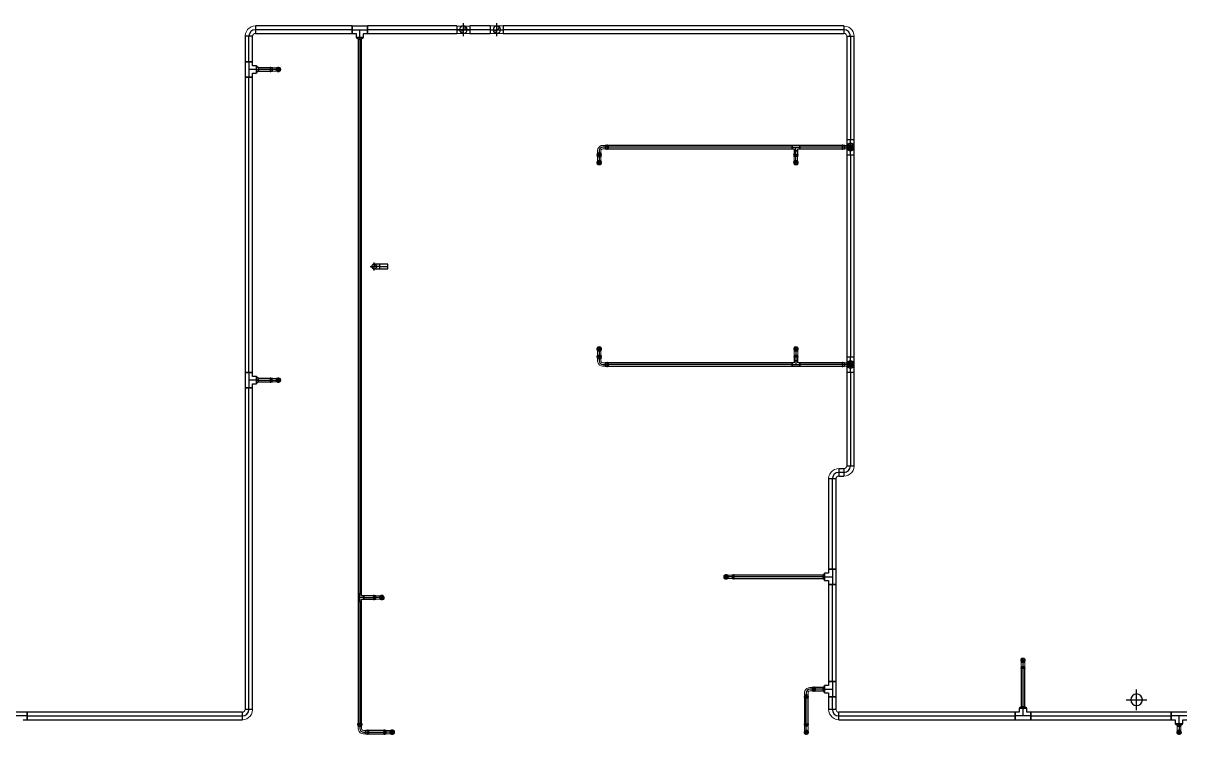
# Model space of a CAD drawing. Header units: inches. Extents: x -3326 to -59, y 8 to 1043.
# Drawn here: x -2130.6 to -1681.8, y 318.7 to 593.6 of the extents above; entities that cross this region are included whole.
import ezdxf

# ---------------------------------------------------------------- set-up
doc = ezdxf.new("R2010")
doc.units = ezdxf.units.IN
doc.header["$MEASUREMENT"] = 0
doc.layers.add('P-PIPE', color=3, linetype='Continuous', lineweight=9)
doc.layers.add('X - REF - FP', color=7, linetype='Continuous', true_color=0xb90000)

# ---------------------------------------------------------------- blocks, each defined once
blk = doc.blocks.new('Victaulic-VicPress316-Elbow 90-45deg Style P568_P571 - Standard-523083-FOURTH LEVEL')
at = {"layer": 'P-PIPE'}
for p, q in [((-3064.18, 1028.04), (-3064.52, 1028.04)), ((-3063.22, 1027.94), (-3064.52, 1027.94)), ((-3063.44, 1028.04), (-3063.89, 1028.04)), ((-3062.39, 1027.94), (-3063.33, 1027.94)), ((-3063.33, 1027.94), (-3063.33, 1027.28)), ((-3063.33, 1027.28), (-3063.33, 1027.94)), ((-3064.52, 1027.28), (-3064.52, 1027.28)), ((-3064.52, 1027.28), (-3064.52, 1027.28)), ((-3064.52, 1027.28), (-3064.52, 1027.28)), ((-3064.52, 1027.28), (-3064.52, 1027.28)), ((-3064.52, 1026.62), (-3063.22, 1026.62)), ((-3064.52, 1026.51), (-3064.18, 1026.51)), ((-3064.18, 1027.28), (-3064.18, 1027.28)), ((-3064.18, 1027.28), (-3064.18, 1027.28)), ((-3063.89, 1027.28), (-3063.89, 1027.28)), ((-3063.89, 1027.28), (-3063.89, 1027.28)), ((-3063.89, 1026.51), (-3063.44, 1026.51)), ((-3063.33, 1027.28), (-3063.33, 1026.62)), ((-3063.33, 1026.62), (-3063.33, 1027.28)), ((-3062.39, 1027.28), (-3063.33, 1027.28)), ((-3063.33, 1026.62), (-3062.39, 1026.62)), ((-3063.22, 1027.28), (-3063.22, 1027.28)), ((-3063.22, 1027.28), (-3063.22, 1027.28)), ((-3062.39, 1027.28), (-3061, 1027.28)), ((-3061, 1027.28), (-3061, 1027.28))]:
    blk.add_line(p, q, dxfattribs=at)
at = {"layer": 'P-PIPE', "flags": 128}
for points in [[(-3064.18, 1028.04), (-3064.11, 1028.17), (-3063.98, 1028.18), (-3063.89, 1028.07), (-3063.89, 1028.04)], [(-3064.18, 1028.04), (-3064.18, 1027.95), (-3064.18, 1027.7), (-3064.18, 1027.34), (-3064.18, 1027.28)], [(-3064.18, 1027.28), (-3064.18, 1027.64), (-3064.18, 1027.92), (-3064.18, 1028.04), (-3064.18, 1028.04)], [(-3063.89, 1028.04), (-3063.89, 1027.95), (-3063.89, 1027.7), (-3063.89, 1027.34), (-3063.89, 1027.28)], [(-3063.89, 1027.28), (-3063.89, 1027.64), (-3063.89, 1027.92), (-3063.89, 1028.04), (-3063.89, 1028.04)], [(-3063.44, 1028.04), (-3063.24, 1027.96), (-3063.22, 1027.94)], [(-3061, 1027.94), (-3061.09, 1027.94), (-3061.36, 1027.94), (-3061.76, 1027.94), (-3062.25, 1027.94), (-3062.39, 1027.94)], [(-3060.09, 1027.28), (-3060.18, 1027.68), (-3060.44, 1028), (-3060.81, 1028.17), (-3061.22, 1028.16), (-3061.58, 1027.98), (-3061.83, 1027.65), (-3061.91, 1027.28)], [(-3060.23, 1027.28), (-3060.33, 1027.64), (-3060.58, 1027.92), (-3060.93, 1028.04), (-3061.3, 1027.98), (-3061.6, 1027.75), (-3061.75, 1027.41), (-3061.77, 1027.28)], [(-3064.18, 1026.51), (-3064.18, 1026.6), (-3064.18, 1026.86), (-3064.18, 1027.21), (-3064.18, 1027.28)], [(-3064.18, 1027.28), (-3064.18, 1026.91), (-3064.18, 1026.64), (-3064.18, 1026.51), (-3064.18, 1026.51)], [(-3063.89, 1026.51), (-3063.96, 1026.39), (-3064.1, 1026.38), (-3064.18, 1026.49), (-3064.18, 1026.51)], [(-3063.89, 1026.51), (-3063.89, 1026.6), (-3063.89, 1026.86), (-3063.89, 1027.21), (-3063.89, 1027.28)], [(-3063.89, 1027.28), (-3063.89, 1026.91), (-3063.89, 1026.64), (-3063.89, 1026.51), (-3063.89, 1026.51)], [(-3063.22, 1026.62), (-3063.41, 1026.51), (-3063.44, 1026.51)], [(-3062.39, 1026.62), (-3061.89, 1026.62), (-3061.46, 1026.62), (-3061.15, 1026.62), (-3061.01, 1026.62), (-3061, 1026.62)], [(-3061.91, 1027.28), (-3061.82, 1026.88), (-3061.56, 1026.56), (-3061.19, 1026.39), (-3060.78, 1026.39), (-3060.42, 1026.58), (-3060.17, 1026.91), (-3060.09, 1027.28)], [(-3061.77, 1027.28), (-3061.67, 1026.91), (-3061.42, 1026.64), (-3061.07, 1026.51), (-3060.7, 1026.57), (-3060.4, 1026.8), (-3060.25, 1027.15), (-3060.23, 1027.28)]]:
    blk.add_lwpolyline(points, dxfattribs=at)
at = {"layer": 'P-PIPE'}
for radius, start, end in [(0.767, 0, 180), (0.766, 0, 180), (0.766, 0, 180), (0.657, 0, 180), (0.657, 0, 180), (0.657, 90, 180), (0.658, 0, 90), (0.766, 180, 0), (0.767, 180, 0), (0.767, 180, 0), (0.658, 180, 0), (0.658, 180, 0), (0.657, 180, 270), (0.658, 270, 0)]:
    blk.add_arc((-3061, 1027.28), radius, start, end, dxfattribs=at)
blk = doc.blocks.new('Victaulic-VicPress316-Elbow 90-45deg Style P568_P571 - Standard-V2-FOURTH LEVEL')
at = {"layer": 'P-PIPE'}
for p, q in [((-3203.05, 732.49), (-3203.05, 732.49)), ((-3203.05, 732.49), (-3203.05, 731.1)), ((-3203.81, 730.05), (-3203.81, 729.6)), ((-3203.81, 729.31), (-3203.81, 728.97)), ((-3203.7, 731.1), (-3203.7, 730.16)), ((-3203.7, 730.27), (-3203.7, 728.97)), ((-3203.05, 730.16), (-3203.7, 730.16)), ((-3203.7, 730.16), (-3203.05, 730.16)), ((-3203.05, 731.1), (-3203.05, 730.16)), ((-3203.05, 730.27), (-3203.05, 730.27)), ((-3203.05, 730.27), (-3203.05, 730.27)), ((-3202.39, 730.16), (-3203.05, 730.16)), ((-3203.05, 730.16), (-3202.39, 730.16)), ((-3203.05, 729.6), (-3203.05, 729.6)), ((-3203.05, 729.6), (-3203.05, 729.6)), ((-3203.05, 729.31), (-3203.05, 729.31)), ((-3203.05, 729.31), (-3203.05, 729.31)), ((-3203.05, 728.97), (-3203.05, 728.97)), ((-3203.05, 728.97), (-3203.05, 728.97)), ((-3203.05, 728.97), (-3203.05, 728.97)), ((-3203.05, 728.97), (-3203.05, 728.97)), ((-3202.39, 730.16), (-3202.39, 731.1)), ((-3202.39, 728.97), (-3202.39, 730.27)), ((-3202.28, 729.6), (-3202.28, 730.05)), ((-3202.28, 728.97), (-3202.28, 729.31))]:
    blk.add_line(p, q, dxfattribs=at)
at = {"layer": 'P-PIPE', "flags": 128}
for points in [[(-3203.05, 733.4), (-3203.45, 733.31), (-3203.76, 733.05), (-3203.94, 732.68), (-3203.93, 732.27), (-3203.75, 731.91), (-3203.42, 731.66), (-3203.05, 731.58)], [(-3203.05, 733.26), (-3203.41, 733.16), (-3203.69, 732.91), (-3203.81, 732.56), (-3203.75, 732.19), (-3203.52, 731.89), (-3203.18, 731.74), (-3203.05, 731.72)], [(-3203.7, 732.49), (-3203.7, 732.4), (-3203.7, 732.13), (-3203.7, 731.73), (-3203.7, 731.24), (-3203.7, 731.1)], [(-3203.05, 731.58), (-3202.65, 731.67), (-3202.33, 731.93), (-3202.15, 732.3), (-3202.16, 732.71), (-3202.35, 733.07), (-3202.67, 733.32), (-3203.05, 733.4)], [(-3203.05, 731.72), (-3202.68, 731.82), (-3202.41, 732.07), (-3202.28, 732.42), (-3202.34, 732.79), (-3202.57, 733.09), (-3202.91, 733.24), (-3203.05, 733.26)], [(-3202.39, 731.1), (-3202.39, 731.6), (-3202.39, 732.03), (-3202.39, 732.34), (-3202.39, 732.48), (-3202.39, 732.49)], [(-3203.81, 729.31), (-3203.93, 729.38), (-3203.94, 729.51), (-3203.83, 729.6), (-3203.81, 729.6)], [(-3203.81, 730.05), (-3203.72, 730.25), (-3203.7, 730.27)], [(-3203.81, 729.6), (-3203.72, 729.6), (-3203.47, 729.6), (-3203.11, 729.6), (-3203.05, 729.6)], [(-3203.05, 729.6), (-3203.41, 729.6), (-3203.69, 729.6), (-3203.81, 729.6), (-3203.81, 729.6)], [(-3203.81, 729.31), (-3203.72, 729.31), (-3203.47, 729.31), (-3203.11, 729.31), (-3203.05, 729.31)], [(-3203.05, 729.31), (-3203.41, 729.31), (-3203.69, 729.31), (-3203.81, 729.31), (-3203.81, 729.31)], [(-3202.28, 729.6), (-3202.37, 729.6), (-3202.62, 729.6), (-3202.98, 729.6), (-3203.05, 729.6)], [(-3203.05, 729.6), (-3202.68, 729.6), (-3202.41, 729.6), (-3202.28, 729.6), (-3202.28, 729.6)], [(-3202.28, 729.31), (-3202.37, 729.31), (-3202.62, 729.31), (-3202.98, 729.31), (-3203.05, 729.31)], [(-3203.05, 729.31), (-3202.68, 729.31), (-3202.41, 729.31), (-3202.28, 729.31), (-3202.28, 729.31)], [(-3202.39, 730.27), (-3202.28, 730.08), (-3202.28, 730.05)], [(-3202.28, 729.6), (-3202.16, 729.53), (-3202.15, 729.39), (-3202.26, 729.31), (-3202.28, 729.31)]]:
    blk.add_lwpolyline(points, dxfattribs=at)
at = {"layer": 'P-PIPE'}
for radius, start, end in [(0.767, 90, 270), (0.767, 90, 270), (0.767, 90, 270), (0.658, 90, 270), (0.658, 90, 270), (0.658, 90, 180), (0.658, 180, 270), (0.766, 270, 90), (0.766, 270, 90), (0.766, 270, 90), (0.658, 270, 90), (0.657, 270, 90), (0.658, 0, 90), (0.658, 270, 0)]:
    blk.add_arc((-3203.05, 732.49), radius, start, end, dxfattribs=at)
blk = doc.blocks.new('Elbow - Welded - Generic - Standard-1127339-FOURTH LEVEL')
at = {"layer": 'P-PIPE'}
for p, q in [((-2.52, -1.44), (-2.52, 1.44)), ((-2.52, 1.44), (-2.52, -1.44)), ((1.44, 2.52), (-1.44, 2.52)), ((-1.44, 2.52), (1.44, 2.52))]:
    blk.add_line(p, q, dxfattribs=at)
at = {"layer": 'P-PIPE', "flags": 128}
for points in [[(-1.44, 2.52), (-1.53, 2.08), (-1.79, 1.72), (-2.18, 1.49), (-2.52, 1.44)], [(-2.52, -1.44), (-1.67, -1.34), (-0.85, -1.07), (-0.12, -0.62), (0.51, -0.03), (0.99, 0.68), (1.3, 1.48), (1.43, 2.33), (1.44, 2.52)]]:
    blk.add_lwpolyline(points, dxfattribs=at)
blk = doc.blocks.new('Transition - Generic - Plumbing-CW-1127470-FOURTH LEVEL')
at = {"layer": 'P-PIPE'}
for radius, start, end in [(1.31, 90, 270), (0.563, 90, 270), (1.31, 270, 90), (0.562, 270, 90)]:
    blk.add_arc((-1810.95, 461.74), radius, start, end, dxfattribs=at)
blk = doc.blocks.new('Victaulic-VicPress316-Elbow 90-45deg Style P568_P571 - Standard-V1-FOURTH LEVEL')
at = {"layer": 'P-PIPE'}
for p, q in [((-3.18, 0.77), (-3.52, 0.77)), ((-3.52, 0.77), (-3.52, -0.77)), ((-3.52, -0.77), (-3.52, 0.77)), ((-2.22, 0.66), (-3.52, 0.66)), ((-3.52, -0.66), (-3.52, 0.66)), ((-3.52, 0.66), (-3.52, -0.66)), ((-3.18, -0.77), (-3.18, 0.77)), ((-3.18, 0.77), (-3.18, -0.77)), ((-2.44, 0.77), (-2.89, 0.77)), ((-2.89, -0.77), (-2.89, 0.77)), ((-2.89, 0.77), (-2.89, -0.77)), ((-1.39, 0.66), (-2.33, 0.66)), ((-2.33, 0), (-2.33, 0.66)), ((-2.33, 0.66), (-2.33, 0)), ((-2.22, -0.66), (-2.22, 0.66)), ((-2.22, 0.66), (-2.22, -0.66)), ((-0.77, 3.52), (-0.77, 3.18)), ((0.77, 3.52), (-0.77, 3.52)), ((-0.77, 3.52), (0.77, 3.52)), ((-0.77, 3.18), (0.77, 3.18)), ((0.77, 3.18), (-0.77, 3.18)), ((-0.77, 2.89), (-0.77, 2.44)), ((-0.77, 2.89), (0.77, 2.89)), ((0.77, 2.89), (-0.77, 2.89)), ((-0.66, 3.52), (-0.66, 2.22)), ((-0.66, 3.52), (0.66, 3.52)), ((0.66, 3.52), (-0.66, 3.52)), ((-0.66, 2.33), (-0.66, 1.39)), ((0, 2.33), (-0.66, 2.33)), ((-0.66, 2.33), (0, 2.33)), ((-0.66, 2.22), (0.66, 2.22)), ((0.66, 2.22), (-0.66, 2.22)), ((0, 2.33), (0.66, 2.33)), ((0.66, 2.33), (0, 2.33)), ((0, 1.39), (0, 2.33)), ((0.66, 2.22), (0.66, 3.52)), ((0.66, 1.39), (0.66, 2.33)), ((0.77, 3.18), (0.77, 3.52)), ((0.77, 2.44), (0.77, 2.89)), ((-3.52, -0.66), (-2.22, -0.66)), ((-3.52, -0.77), (-3.18, -0.77)), ((-2.89, -0.77), (-2.44, -0.77)), ((-2.33, 0), (-2.33, -0.66)), ((-2.33, -0.66), (-2.33, 0)), ((-1.39, 0), (-2.33, 0)), ((-2.33, -0.66), (-1.39, -0.66))]:
    blk.add_line(p, q, dxfattribs=at)
at = {"layer": 'P-PIPE', "flags": 128}
for points in [[(-3.18, 0.77), (-3.11, 0.89), (-2.98, 0.9), (-2.89, 0.79), (-2.89, 0.77)], [(-3.18, 0.77), (-3.18, 0.67), (-3.18, 0.42), (-3.18, 0.07), (-3.18, -0.3), (-3.18, -0.6), (-3.18, -0.75), (-3.18, -0.77)], [(-3.18, -0.77), (-3.18, -0.67), (-3.18, -0.42), (-3.18, -0.07), (-3.18, 0.3), (-3.18, 0.6), (-3.18, 0.75), (-3.18, 0.77)], [(-2.89, -0.77), (-2.89, -0.67), (-2.89, -0.42), (-2.89, -0.07), (-2.89, 0.3), (-2.89, 0.6), (-2.89, 0.75), (-2.89, 0.77)], [(-2.89, 0.77), (-2.89, 0.67), (-2.89, 0.42), (-2.89, 0.07), (-2.89, -0.3), (-2.89, -0.6), (-2.89, -0.75), (-2.89, -0.77)], [(-2.44, 0.77), (-2.24, 0.68), (-2.22, 0.66)], [(-0.66, 1.39), (-0.75, 1.04), (-1, 0.77), (-1.35, 0.66), (-1.39, 0.66)], [(-1.39, -0.66), (-0.78, -0.56), (-0.23, -0.29), (0.22, 0.13), (0.53, 0.67), (0.65, 1.27), (0.66, 1.39)], [(-0.77, 2.89), (-0.89, 2.96), (-0.9, 3.1), (-0.79, 3.18), (-0.77, 3.18)], [(0.77, 3.18), (0.67, 3.18), (0.42, 3.18), (0.07, 3.18), (-0.3, 3.18), (-0.6, 3.18), (-0.75, 3.18), (-0.77, 3.18)], [(-0.77, 3.18), (-0.67, 3.18), (-0.42, 3.18), (-0.07, 3.18), (0.3, 3.18), (0.6, 3.18), (0.75, 3.18), (0.77, 3.18)], [(-0.77, 2.89), (-0.67, 2.89), (-0.42, 2.89), (-0.07, 2.89), (0.3, 2.89), (0.6, 2.89), (0.75, 2.89), (0.77, 2.89)], [(0.77, 2.89), (0.67, 2.89), (0.42, 2.89), (0.07, 2.89), (-0.3, 2.89), (-0.6, 2.89), (-0.75, 2.89), (-0.77, 2.89)], [(-0.66, 2.22), (-0.77, 2.41), (-0.77, 2.44)], [(0.77, 2.44), (0.68, 2.24), (0.66, 2.22)], [(0.77, 3.18), (0.89, 3.11), (0.9, 2.98), (0.79, 2.89), (0.77, 2.89)], [(-2.89, -0.77), (-2.96, -0.89), (-3.1, -0.9), (-3.18, -0.79), (-3.18, -0.77)], [(-2.22, -0.66), (-2.41, -0.77), (-2.44, -0.77)]]:
    blk.add_lwpolyline(points, dxfattribs=at)
at = {"layer": 'P-PIPE'}
blk.add_arc((-1.39, 1.39), 1.39, 270, 0, dxfattribs=at)
blk = doc.blocks.new('Elbow - Welded - Generic - Standard-V11-FOURTH LEVEL')
at = {"layer": 'P-PIPE'}
blk.add_line((-1957.98, 591.08), (-1957.98, 591.08), dxfattribs=at)
blk.add_line((-1957.98, 591.08), (-1957.98, 591.08), dxfattribs=at)
at = {"layer": 'P-PIPE', "flags": 128}
for points in [[(-1961.94, 591.08), (-1961.84, 591.59), (-1961.58, 592.03), (-1961.17, 592.35), (-1960.68, 592.5), (-1960.5, 592.51)], [(-1960.5, 592.51), (-1960.41, 592.51), (-1960.13, 592.51), (-1959.7, 592.51), (-1959.14, 592.51), (-1958.5, 592.51), (-1957.98, 592.51)], [(-1960.5, 592.51), (-1959.99, 592.42), (-1959.55, 592.16), (-1959.23, 591.75), (-1959.07, 591.26), (-1959.06, 591.08)], [(-1960.5, 589.64), (-1961.01, 589.73), (-1961.45, 590), (-1961.77, 590.41), (-1961.93, 590.9), (-1961.94, 591.08)], [(-1959.06, 591.08), (-1959.16, 590.57), (-1959.42, 590.13), (-1959.83, 589.81), (-1960.32, 589.65), (-1960.5, 589.64)], [(-1957.98, 589.64), (-1958.66, 589.64), (-1959.29, 589.64), (-1959.82, 589.64), (-1960.22, 589.64), (-1960.45, 589.64), (-1960.5, 589.64)]]:
    blk.add_lwpolyline(points, dxfattribs=at)
at = {"layer": 'P-PIPE'}
for start, end in [(0, 180), (180, 0)]:
    blk.add_arc((-1960.5, 591.08), 1.44, start, end, dxfattribs=at)
blk = doc.blocks.new('Elbow - Welded - Generic - Standard-V12-FOURTH LEVEL')
at = {"layer": 'P-PIPE'}
blk.add_line((-1963.02, 591.08), (-1963.02, 591.08), dxfattribs=at)
blk.add_line((-1963.02, 591.08), (-1963.02, 591.08), dxfattribs=at)
at = {"layer": 'P-PIPE', "flags": 128}
for points in [[(-1960.5, 592.51), (-1960.59, 592.51), (-1960.87, 592.51), (-1961.3, 592.51), (-1961.86, 592.51), (-1962.5, 592.51), (-1963.02, 592.51)], [(-1963.02, 589.64), (-1962.34, 589.64), (-1961.71, 589.64), (-1961.18, 589.64), (-1960.78, 589.64), (-1960.55, 589.64), (-1960.5, 589.64)]]:
    blk.add_lwpolyline(points, dxfattribs=at)
at = {"layer": 'P-PIPE'}
for start, end in [(0, 180), (180, 0)]:
    blk.add_arc((-1960.5, 591.08), 1.44, start, end, dxfattribs=at)

msp = doc.modelspace()

# ---------------------------------------------------------------- linework, layer by layer
at = {"layer": 'X - REF - FP'}
for p, q in [((-2003.49, 592.52), (-2040.85, 592.52)), ((-2040.85, 592.52), (-2040.85, 589.64)), ((-2003.49, 592.52), (-2003.49, 589.64)), ((-1997.51, 592.51), (-2003.49, 592.51)), ((-2003.49, 589.64), (-2003.49, 592.51)), ((-2003.49, 592.51), (-2003.49, 589.64)), ((-1963.02, 592.52), (-1997.51, 592.52)), ((-1997.51, 592.52), (-1997.51, 589.64)), ((-1997.51, 589.64), (-1997.51, 592.51)), ((-1997.51, 592.51), (-1997.51, 589.64)), ((-1963.02, 592.52), (-1963.02, 589.64)), ((-1960.5, 588.58), (-1960.5, 593.58)), ((-1950.1, 592.52), (-1957.98, 592.52)), ((-1957.98, 592.52), (-1957.98, 589.64)), ((-1950.1, 592.52), (-1950.1, 589.64)), ((-1947.59, 588.58), (-1947.59, 593.58)), ((-1813.47, 592.52), (-1945.07, 592.52)), ((-1945.07, 592.52), (-1945.07, 589.64)), ((-1813.47, 592.52), (-1813.47, 589.64)), ((-2044.81, 588.56), (-2044.81, 578.73)), ((-2041.93, 588.56), (-2044.81, 588.56)), ((-2043.37, 578.73), (-2043.37, 588.56)), ((-2043.37, 578.73), (-2043.37, 588.56)), ((-2041.93, 578.73), (-2041.93, 588.56)), ((-2003.49, 591.08), (-2040.85, 591.08)), ((-2003.49, 591.08), (-2040.85, 591.08)), ((-2040.85, 589.64), (-2003.49, 589.64)), ((-2003.49, 591.08), (-1997.51, 591.08)), ((-2003.49, 589.64), (-2001.94, 589.64)), ((-2001.94, 589.64), (-2001.94, 588.09)), ((-2001.94, 588.09), (-1999.07, 588.09)), ((-1999.07, 588.09), (-2001.94, 588.09)), ((-2001.82, 588.09), (-2001.07, 587.43)), ((-2000.5, 588.09), (-2000.5, 591.08)), ((-2000.5, 588.09), (-2000.5, 587.43)), ((-1999.94, 587.43), (-1999.19, 588.09)), ((-1999.07, 589.64), (-1997.51, 589.64)), ((-1999.07, 588.09), (-1999.07, 589.64)), ((-1963.02, 591.08), (-1997.51, 591.08)), ((-1963.02, 591.08), (-1997.51, 591.08)), ((-1997.51, 589.64), (-1963.02, 589.64)), ((-1960.5, 591.08), (-1963.02, 591.08)), ((-1963, 591.08), (-1958, 591.08)), ((-1957.98, 591.08), (-1960.5, 591.08)), ((-1950.1, 591.08), (-1957.98, 591.08)), ((-1950.1, 591.08), (-1957.98, 591.08)), ((-1957.98, 589.64), (-1950.1, 589.64)), ((-1950.1, 591.08), (-1947.59, 591.08)), ((-1950.09, 591.08), (-1945.09, 591.08)), ((-1947.59, 591.08), (-1945.07, 591.08)), ((-1813.47, 591.08), (-1945.07, 591.08)), ((-1813.47, 591.08), (-1945.07, 591.08)), ((-1945.07, 589.64), (-1813.47, 589.64)), ((-1812.39, 588.56), (-1812.39, 548.73)), ((-1812.39, 588.56), (-1809.52, 588.56)), ((-1810.95, 588.56), (-1810.95, 548.73)), ((-1810.95, 588.56), (-1810.95, 548.73)), ((-1809.52, 548.73), (-1809.52, 588.56)), ((-2001.16, 587.43), (-2001.16, 373.24)), ((-2001.16, 587.43), (-1999.85, 587.43)), ((-2000.5, 587.43), (-2000.5, 373.24)), ((-2000.5, 587.43), (-2000.5, 373.24)), ((-1999.85, 373.24), (-1999.85, 587.43)), ((-2041.93, 578.73), (-2044.81, 578.73)), ((-2044.81, 578.73), (-2044.81, 572.75)), ((-2041.94, 578.73), (-2044.81, 578.73)), ((-2044.81, 578.73), (-2041.94, 578.73)), ((-2043.37, 578.73), (-2043.37, 572.75)), ((-2040.38, 575.74), (-2043.37, 575.74)), ((-2041.94, 577.18), (-2041.94, 578.73)), ((-2040.38, 577.18), (-2041.94, 577.18)), ((-2040.38, 577.18), (-2040.38, 574.31)), ((-2040.38, 574.31), (-2040.38, 577.18)), ((-2039.72, 576.31), (-2040.38, 577.06)), ((-2040.38, 575.74), (-2039.72, 575.74)), ((-2040.38, 574.43), (-2039.72, 575.18)), ((-2034.33, 576.4), (-2039.72, 576.4)), ((-2039.72, 576.4), (-2039.72, 575.09)), ((-2034.33, 575.74), (-2039.72, 575.74)), ((-2034.33, 575.74), (-2039.72, 575.74)), ((-2039.72, 575.09), (-2034.33, 575.09)), ((-2033.39, 575.74), (-2035.52, 575.74)), ((-2034.33, 576.4), (-2034.33, 575.09)), ((-2033.39, 575.74), (-2034.33, 575.74)), ((-2032, 575.74), (-2033.39, 575.74)), ((-2033, 575.74), (-2031, 575.74)), ((-2032, 574.74), (-2032, 576.74)), ((-2041.94, 572.75), (-2044.81, 572.75)), ((-2044.81, 572.75), (-2041.94, 572.75)), ((-2044.81, 572.75), (-2044.81, 458.73)), ((-2041.93, 572.75), (-2044.81, 572.75)), ((-2043.37, 458.73), (-2043.37, 572.75)), ((-2043.37, 458.73), (-2043.37, 572.75)), ((-2041.94, 572.75), (-2041.94, 574.31)), ((-2041.94, 574.31), (-2040.38, 574.31)), ((-2041.93, 458.73), (-2041.93, 572.75)), ((-1812.39, 548.73), (-1812.39, 542.75)), ((-1812.39, 548.73), (-1809.52, 548.73)), ((-1810.95, 542.75), (-1810.95, 548.73)), ((-1809.52, 542.75), (-1809.52, 548.73)), ((-1908.66, 543.41), (-1908.66, 542.07)), ((-1908.66, 543.41), (-1907.34, 543.41)), ((-1908, 544.35), (-1908, 543.41)), ((-1908, 544.35), (-1908, 542.22)), ((-1908, 543.41), (-1908, 542.07)), ((-1908, 543.41), (-1908, 542.07)), ((-1907.34, 542.07), (-1907.34, 543.41)), ((-1905.67, 545.74), (-1906.61, 545.74)), ((-1833.5, 546.4), (-1905.67, 546.4)), ((-1905.67, 546.4), (-1905.67, 545.09)), ((-1833.5, 545.74), (-1905.67, 545.74)), ((-1833.5, 545.74), (-1905.67, 545.74)), ((-1905.67, 545.09), (-1833.5, 545.09)), ((-1833.5, 546.4), (-1833.5, 545.09)), ((-1830.5, 546.4), (-1833.5, 546.4)), ((-1833.5, 545.09), (-1833.5, 546.4)), ((-1833.5, 546.4), (-1833.5, 545.09)), ((-1833.5, 545.74), (-1830.5, 545.74)), ((-1833.5, 545.09), (-1832.66, 545.09)), ((-1832.66, 545.09), (-1832.66, 544.25)), ((-1832.66, 544.25), (-1832.66, 542.07)), ((-1831.34, 544.25), (-1832.66, 544.25)), ((-1832.66, 544.25), (-1831.34, 544.25)), ((-1831.34, 544.25), (-1832.66, 544.25)), ((-1832, 544.25), (-1832, 545.74)), ((-1832, 542.07), (-1832, 544.25)), ((-1832, 542.07), (-1832, 544.25)), ((-1832, 541.14), (-1832, 543.26)), ((-1831.34, 545.09), (-1830.5, 545.09)), ((-1831.34, 544.25), (-1831.34, 545.09)), ((-1831.34, 542.07), (-1831.34, 544.25)), ((-1830.5, 545.09), (-1830.5, 546.4)), ((-1830.5, 546.4), (-1830.5, 545.09)), ((-1813.28, 546.4), (-1830.5, 546.4)), ((-1830.5, 546.4), (-1830.5, 545.09)), ((-1813.28, 545.74), (-1830.5, 545.74)), ((-1813.28, 545.74), (-1830.5, 545.74)), ((-1830.5, 545.09), (-1813.28, 545.09)), ((-1812.35, 545.74), (-1814.47, 545.74)), ((-1813.28, 546.4), (-1813.28, 545.09)), ((-1812.35, 545.74), (-1813.28, 545.74)), ((-1810.95, 545.74), (-1812.35, 545.74)), ((-1811.95, 545.74), (-1809.95, 545.74)), ((-1810.95, 544.74), (-1810.95, 546.74)), ((-1909, 539.74), (-1907, 539.74)), ((-1908.66, 542.07), (-1907.34, 542.07)), ((-1908, 542.07), (-1908, 541.14)), ((-1908, 541.14), (-1908, 539.74)), ((-1908, 538.74), (-1908, 540.74)), ((-1833, 539.74), (-1831, 539.74)), ((-1831.34, 542.07), (-1832.66, 542.07)), ((-1832, 541.14), (-1832, 542.07)), ((-1832, 539.74), (-1832, 541.14)), ((-1832, 538.74), (-1832, 540.74)), ((-1812.39, 542.75), (-1812.39, 464.73)), ((-1812.39, 542.75), (-1809.52, 542.75)), ((-1810.95, 542.75), (-1810.95, 464.73)), ((-1810.95, 542.75), (-1810.95, 464.73)), ((-1809.52, 464.73), (-1809.52, 542.75)), ((-1996.47, 499.62), (-1993.47, 499.62)), ((-1996.47, 499.62), (-1993.47, 499.62)), ((-1994.97, 498.12), (-1994.97, 501.12)), ((-1994.97, 498.12), (-1994.97, 501.12)), ((-1992.73, 500.57), (-1994.97, 500.57)), ((-1992.73, 499.62), (-1994.97, 499.62)), ((-1994.97, 498.67), (-1992.73, 498.67)), ((-1989.73, 500.57), (-1992.73, 500.57)), ((-1992.73, 498.67), (-1992.73, 500.57)), ((-1992.73, 499.62), (-1989.73, 499.62)), ((-1992.73, 499.62), (-1989.73, 499.62)), ((-1992.73, 498.67), (-1989.73, 498.67)), ((-1989.73, 498.67), (-1989.73, 500.57)), ((-1909, 467.74), (-1907, 467.74)), ((-1908, 466.74), (-1908, 468.74)), ((-1908, 467.74), (-1908, 466.35)), ((-1833, 467.74), (-1831, 467.74)), ((-1832, 466.74), (-1832, 468.74)), ((-1832, 467.74), (-1832, 466.35)), ((-1908.66, 465.41), (-1908.66, 464.07)), ((-1908.66, 465.41), (-1907.34, 465.41)), ((-1908.66, 464.07), (-1907.34, 464.07)), ((-1908, 466.35), (-1908, 465.41)), ((-1908, 466.35), (-1908, 464.22)), ((-1908, 465.41), (-1908, 464.07)), ((-1908, 465.41), (-1908, 464.07)), ((-1908, 464.07), (-1908, 463.14)), ((-1907.34, 464.07), (-1907.34, 465.41)), ((-1833.5, 462.4), (-1905.67, 462.4)), ((-1905.67, 462.4), (-1905.67, 461.09)), ((-1833.5, 462.4), (-1833.5, 461.09)), ((-1832.66, 462.4), (-1833.5, 462.4)), ((-1833.5, 462.4), (-1833.5, 461.09)), ((-1833.5, 461.09), (-1833.5, 462.4)), ((-1832.66, 465.41), (-1832.66, 463.24)), ((-1832.66, 465.41), (-1831.34, 465.41)), ((-1832.66, 463.24), (-1831.34, 463.24)), ((-1832.66, 463.24), (-1832.66, 462.4)), ((-1832.66, 463.24), (-1831.34, 463.24)), ((-1831.34, 463.24), (-1832.66, 463.24)), ((-1832, 466.35), (-1832, 465.41)), ((-1832, 466.35), (-1832, 464.22)), ((-1832, 465.41), (-1832, 463.24)), ((-1832, 465.41), (-1832, 463.24)), ((-1832, 463.24), (-1832, 461.74)), ((-1831.34, 463.24), (-1831.34, 465.41)), ((-1831.34, 462.4), (-1831.34, 463.24)), ((-1830.5, 462.4), (-1831.34, 462.4)), ((-1830.5, 462.4), (-1830.5, 461.09)), ((-1830.5, 461.09), (-1830.5, 462.4)), ((-1813.28, 462.4), (-1830.5, 462.4)), ((-1830.5, 462.4), (-1830.5, 461.09)), ((-1813.28, 462.4), (-1813.28, 461.09)), ((-1812.39, 464.73), (-1812.39, 458.75)), ((-1812.39, 464.73), (-1809.52, 464.73)), ((-1810.95, 458.75), (-1810.95, 464.73)), ((-1810.95, 460.74), (-1810.95, 462.74)), ((-1809.52, 458.75), (-1809.52, 464.73)), ((-2041.93, 458.73), (-2044.81, 458.73)), ((-2044.81, 458.73), (-2044.81, 452.75)), ((-2041.94, 458.73), (-2044.81, 458.73)), ((-2044.81, 458.73), (-2041.94, 458.73)), ((-2043.37, 458.73), (-2043.37, 452.75)), ((-2041.94, 457.18), (-2041.94, 458.73)), ((-1906.61, 461.74), (-1905.67, 461.74)), ((-1906.61, 461.74), (-1904.48, 461.74)), ((-1833.5, 461.74), (-1905.67, 461.74)), ((-1833.5, 461.74), (-1905.67, 461.74)), ((-1905.67, 461.09), (-1833.5, 461.09)), ((-1833.5, 461.74), (-1830.5, 461.74)), ((-1833.5, 461.09), (-1830.5, 461.09)), ((-1813.28, 461.74), (-1830.5, 461.74)), ((-1813.28, 461.74), (-1830.5, 461.74)), ((-1830.5, 461.09), (-1813.28, 461.09)), ((-1812.35, 461.74), (-1814.47, 461.74)), ((-1812.35, 461.74), (-1813.28, 461.74)), ((-1812.39, 458.75), (-1812.39, 422.6)), ((-1812.39, 458.75), (-1809.52, 458.75)), ((-1810.95, 461.74), (-1812.35, 461.74)), ((-1811.95, 461.74), (-1809.95, 461.74)), ((-1810.95, 458.75), (-1810.95, 422.6)), ((-1810.95, 458.75), (-1810.95, 422.6)), ((-1809.52, 422.6), (-1809.52, 458.75)), ((-2040.38, 455.74), (-2043.37, 455.74)), ((-2040.38, 457.18), (-2041.94, 457.18)), ((-2041.94, 452.75), (-2041.94, 454.31)), ((-2041.94, 454.31), (-2040.38, 454.31)), ((-2040.38, 457.18), (-2040.38, 454.31)), ((-2040.38, 454.31), (-2040.38, 457.18)), ((-2039.72, 456.31), (-2040.38, 457.06)), ((-2040.38, 455.74), (-2039.72, 455.74)), ((-2040.38, 454.43), (-2039.72, 455.18)), ((-2034.33, 456.4), (-2039.72, 456.4)), ((-2039.72, 455.09), (-2039.72, 456.4)), ((-2039.72, 455.74), (-2034.33, 455.74)), ((-2039.72, 455.74), (-2034.33, 455.74)), ((-2039.72, 455.09), (-2034.33, 455.09)), ((-2034.33, 455.09), (-2034.33, 456.4)), ((-2034.33, 455.74), (-2033.39, 455.74)), ((-2033.39, 455.74), (-2032, 455.74)), ((-2033, 455.74), (-2031, 455.74)), ((-2032, 454.74), (-2032, 456.74)), ((-2041.94, 452.75), (-2044.81, 452.75)), ((-2044.81, 452.75), (-2041.94, 452.75)), ((-2044.81, 452.75), (-2044.81, 328.52)), ((-2041.93, 452.75), (-2044.81, 452.75)), ((-2043.37, 328.52), (-2043.37, 452.75)), ((-2043.37, 328.52), (-2043.37, 452.75)), ((-2041.93, 328.52), (-2041.93, 452.75)), ((-1812.39, 422.6), (-1809.52, 422.6)), ((-1819.39, 417.57), (-1819.39, 382.73)), ((-1816.52, 417.57), (-1819.39, 417.57)), ((-1817.95, 382.73), (-1817.95, 417.57)), ((-1817.95, 382.73), (-1817.95, 417.57)), ((-1816.52, 382.73), (-1816.52, 417.57)), ((-1813.47, 421.52), (-1815.43, 421.52)), ((-1815.43, 421.52), (-1815.43, 418.65)), ((-1813.47, 420.09), (-1815.43, 420.09)), ((-1813.47, 420.09), (-1815.43, 420.09)), ((-1815.43, 418.65), (-1813.47, 418.65)), ((-1813.47, 421.52), (-1813.47, 418.65)), ((-1816.52, 382.73), (-1819.39, 382.73)), ((-1819.39, 382.73), (-1819.39, 381.18)), ((-1819.39, 382.73), (-1816.52, 382.73)), ((-1816.52, 382.73), (-1819.39, 382.73)), ((-1817.95, 382.73), (-1817.95, 376.75)), ((-1816.52, 376.75), (-1816.52, 382.73)), ((-1860, 379.74), (-1858, 379.74)), ((-1859, 378.74), (-1859, 380.74)), ((-1857.61, 379.74), (-1859, 379.74)), ((-1856.67, 379.74), (-1857.61, 379.74)), ((-1821.6, 380.4), (-1856.67, 380.4)), ((-1856.67, 380.4), (-1856.67, 379.09)), ((-1821.6, 379.74), (-1856.67, 379.74)), ((-1821.6, 379.74), (-1856.67, 379.74)), ((-1856.67, 379.09), (-1821.6, 379.09)), ((-1820.95, 381.06), (-1821.6, 380.31)), ((-1821.6, 380.4), (-1821.6, 379.09)), ((-1820.95, 379.74), (-1821.6, 379.74)), ((-1821.6, 379.18), (-1820.95, 378.43)), ((-1819.39, 381.18), (-1820.95, 381.18)), ((-1820.95, 381.18), (-1820.95, 378.31)), ((-1820.95, 378.31), (-1820.95, 381.18)), ((-1820.95, 379.74), (-1817.95, 379.74)), ((-1820.95, 378.31), (-1819.39, 378.31)), ((-1819.39, 378.31), (-1819.39, 376.75)), ((-2001.16, 373.24), (-2001.16, 370.25)), ((-1999.85, 373.24), (-2001.16, 373.24)), ((-2001.16, 373.24), (-1999.85, 373.24)), ((-2001.16, 373.24), (-1999.85, 373.24)), ((-2000.5, 370.25), (-2000.5, 373.24)), ((-1999.85, 372.4), (-1999.85, 373.24)), ((-1992, 370.74), (-1992, 372.74)), ((-1819.39, 376.75), (-1816.52, 376.75)), ((-1816.52, 376.75), (-1819.39, 376.75)), ((-1819.39, 376.75), (-1819.39, 339.34)), ((-1816.52, 376.75), (-1819.39, 376.75)), ((-1817.95, 339.34), (-1817.95, 376.75)), ((-1817.95, 339.34), (-1817.95, 376.75)), ((-1816.52, 339.34), (-1816.52, 376.75)), ((-2001.16, 370.25), (-2001.16, 322.07)), ((-2001.16, 370.25), (-1999.85, 370.25)), ((-1999.85, 370.25), (-2001.16, 370.25)), ((-2001.16, 370.25), (-1999.85, 370.25)), ((-1999.01, 371.74), (-2000.5, 371.74)), ((-2000.5, 370.25), (-2000.5, 322.07)), ((-2000.5, 370.25), (-2000.5, 322.07)), ((-1999.01, 372.4), (-1999.85, 372.4)), ((-1999.85, 370.25), (-1999.85, 371.09)), ((-1999.85, 371.09), (-1999.01, 371.09)), ((-1999.85, 322.07), (-1999.85, 370.25)), ((-1994.33, 372.4), (-1999.01, 372.4)), ((-1999.01, 371.09), (-1999.01, 372.4)), ((-1999.01, 371.09), (-1999.01, 372.4)), ((-1999.01, 372.4), (-1999.01, 371.09)), ((-1999.01, 371.74), (-1994.33, 371.74)), ((-1999.01, 371.74), (-1994.33, 371.74)), ((-1999.01, 371.09), (-1994.33, 371.09)), ((-1993.39, 371.74), (-1995.52, 371.74)), ((-1994.33, 371.09), (-1994.33, 372.4)), ((-1993.39, 371.74), (-1994.33, 371.74)), ((-1992, 371.74), (-1993.39, 371.74)), ((-1993, 371.74), (-1991, 371.74)), ((-1745.28, 347.48), (-1743.28, 347.48)), ((-1744.29, 346.48), (-1744.29, 348.48)), ((-1744.29, 347.48), (-1744.29, 346.08)), ((-1744.29, 346.08), (-1744.29, 345.15)), ((-1744.29, 346.08), (-1744.29, 343.96)), ((-1744.94, 345.15), (-1744.94, 329.65)), ((-1744.94, 345.15), (-1743.63, 345.15)), ((-1744.29, 345.15), (-1744.29, 329.65)), ((-1744.29, 345.15), (-1744.29, 329.65)), ((-1743.63, 329.65), (-1743.63, 345.15)), ((-1821.6, 337.01), (-1825.67, 337.01)), ((-1825.67, 337.01), (-1825.67, 335.69)), ((-1820.95, 337.66), (-1821.6, 336.91)), ((-1821.6, 337.01), (-1821.6, 335.69)), ((-1819.39, 337.79), (-1820.95, 337.79)), ((-1820.95, 337.79), (-1820.95, 334.91)), ((-1820.95, 334.91), (-1820.95, 337.79)), ((-1816.52, 339.34), (-1819.39, 339.34)), ((-1819.39, 339.34), (-1819.39, 337.79)), ((-1819.39, 339.34), (-1816.52, 339.34)), ((-1816.52, 339.34), (-1819.39, 339.34)), ((-1817.95, 339.34), (-1817.95, 333.36)), ((-1816.52, 333.36), (-1816.52, 339.34)), ((-1828.66, 334.02), (-1828.66, 322.07)), ((-1827.34, 334.02), (-1828.66, 334.02)), ((-1828, 334.96), (-1828, 334.02)), ((-1828, 334.96), (-1828, 332.83)), ((-1828, 322.07), (-1828, 334.02)), ((-1828, 322.07), (-1828, 334.02)), ((-1827.34, 322.07), (-1827.34, 334.02)), ((-1825.67, 336.35), (-1826.61, 336.35)), ((-1821.6, 336.35), (-1825.67, 336.35)), ((-1821.6, 336.35), (-1825.67, 336.35)), ((-1825.67, 335.69), (-1821.6, 335.69)), ((-1820.95, 336.35), (-1821.6, 336.35)), ((-1821.6, 335.79), (-1820.95, 335.04)), ((-1820.95, 336.35), (-1817.95, 336.35)), ((-1820.95, 334.91), (-1819.39, 334.91)), ((-1819.39, 334.91), (-1819.39, 333.36)), ((-1819.39, 333.36), (-1816.52, 333.36)), ((-1816.52, 333.36), (-1819.39, 333.36)), ((-1819.39, 333.36), (-1819.39, 328.52)), ((-1816.52, 333.36), (-1819.39, 333.36)), ((-1817.95, 328.52), (-1817.95, 333.36)), ((-1817.95, 328.52), (-1817.95, 333.36)), ((-1816.52, 328.52), (-1816.52, 333.36)), ((-1704.41, 332.24), (-1696.41, 332.24)), ((-1704.41, 332.24), (-1696.41, 332.24)), ((-1704.41, 332.24), (-1696.41, 332.24)), ((-1704.41, 332.24), (-1696.41, 332.24)), ((-1700.41, 328.24), (-1700.41, 336.24)), ((-1700.41, 328.24), (-1700.41, 336.24)), ((-1700.41, 328.24), (-1700.41, 336.24)), ((-1700.41, 328.24), (-1700.41, 336.24)), ((-2041.93, 328.52), (-2044.81, 328.52)), ((-1816.52, 328.52), (-1819.39, 328.52)), ((-1745.72, 328.99), (-1745.72, 327.44)), ((-1742.85, 328.99), (-1745.72, 328.99)), ((-1745.72, 328.99), (-1742.85, 328.99)), ((-1744.85, 329.65), (-1745.6, 328.99)), ((-1744.94, 329.65), (-1743.63, 329.65)), ((-1744.29, 328.99), (-1744.29, 329.65)), ((-1744.29, 328.99), (-1744.29, 326)), ((-1742.97, 328.99), (-1743.72, 329.65)), ((-1742.85, 327.44), (-1742.85, 328.99)), ((-2129.01, 327.44), (-2134.99, 327.44)), ((-2129.01, 326), (-2134.99, 326)), ((-2130.56, 324.56), (-2129.01, 324.56)), ((-2129.01, 324.56), (-2129.01, 327.44)), ((-2129.01, 327.44), (-2129.01, 324.56)), ((-2045.89, 327.44), (-2129.01, 327.44)), ((-2129.01, 324.56), (-2129.01, 327.44)), ((-2129.01, 326), (-2045.89, 326)), ((-2129.01, 326), (-2045.89, 326)), ((-2129.01, 324.56), (-2045.89, 324.56)), ((-2045.89, 324.56), (-2045.89, 327.44)), ((-1828, 321.14), (-1828, 323.26)), ((-1747.28, 327.44), (-1815.43, 327.44)), ((-1815.43, 324.56), (-1815.43, 327.44)), ((-1815.43, 326), (-1747.28, 326)), ((-1815.43, 326), (-1747.28, 326)), ((-1815.43, 324.56), (-1747.28, 324.56)), ((-1745.72, 327.44), (-1747.28, 327.44)), ((-1747.28, 327.44), (-1747.28, 324.56)), ((-1747.28, 324.56), (-1747.28, 327.44)), ((-1747.28, 324.56), (-1747.28, 327.44)), ((-1741.29, 326), (-1747.28, 326)), ((-1747.28, 324.56), (-1741.29, 324.56)), ((-1741.29, 327.44), (-1742.85, 327.44)), ((-1686.99, 327.44), (-1741.29, 327.44)), ((-1741.29, 324.56), (-1741.29, 327.44)), ((-1741.29, 327.44), (-1741.29, 324.56)), ((-1741.29, 324.56), (-1741.29, 327.44)), ((-1741.29, 326), (-1686.99, 326)), ((-1741.29, 326), (-1686.99, 326)), ((-1741.29, 324.56), (-1686.99, 324.56)), ((-1681.01, 327.44), (-1686.99, 327.44)), ((-1686.99, 324.56), (-1686.99, 327.44)), ((-1686.99, 327.44), (-1686.99, 324.56)), ((-1686.99, 324.56), (-1686.99, 327.44)), ((-1681.01, 326), (-1686.99, 326)), ((-1686.99, 324.56), (-1685.44, 324.56)), ((-1685.44, 324.56), (-1685.44, 323.01)), ((-1684, 323.01), (-1684, 326)), ((-1682.56, 324.56), (-1681.01, 324.56)), ((-1682.56, 323.01), (-1682.56, 324.56)), ((-2001.16, 322.07), (-1999.85, 322.07)), ((-2000.5, 322.07), (-2000.5, 321.14)), ((-1999.11, 319.74), (-1998.17, 319.74)), ((-1999.11, 319.74), (-1996.98, 319.74)), ((-1990.33, 320.4), (-1998.17, 320.4)), ((-1998.17, 319.09), (-1998.17, 320.4)), ((-1998.17, 319.74), (-1990.33, 319.74)), ((-1998.17, 319.74), (-1990.33, 319.74)), ((-1998.17, 319.09), (-1990.33, 319.09)), ((-1989.39, 319.74), (-1991.52, 319.74)), ((-1990.33, 319.09), (-1990.33, 320.4)), ((-1989.39, 319.74), (-1990.33, 319.74)), ((-1988, 319.74), (-1989.39, 319.74)), ((-1989, 319.74), (-1987, 319.74)), ((-1988, 318.74), (-1988, 320.74)), ((-1829, 319.74), (-1827, 319.74)), ((-1827.34, 322.07), (-1828.66, 322.07)), ((-1828, 321.14), (-1828, 322.07)), ((-1828, 319.74), (-1828, 321.14)), ((-1828, 318.74), (-1828, 320.74)), ((-1682.56, 323.01), (-1685.44, 323.01)), ((-1685.44, 323.01), (-1682.56, 323.01)), ((-1685.31, 323.01), (-1684.56, 322.35)), ((-1685, 319.74), (-1683, 319.74)), ((-1684.66, 322.35), (-1684.66, 322.07)), ((-1684.66, 322.35), (-1683.34, 322.35)), ((-1684.66, 322.07), (-1683.34, 322.07)), ((-1684, 323.01), (-1684, 322.35)), ((-1684, 322.35), (-1684, 322.07)), ((-1684, 322.35), (-1684, 322.07)), ((-1684, 322.07), (-1684, 321.14)), ((-1684, 321.14), (-1684, 319.74)), ((-1684, 318.74), (-1684, 320.74)), ((-1684, 319.74), (-1684, 319.74)), ((-1683.44, 322.35), (-1682.69, 323.01)), ((-1683.34, 322.07), (-1683.34, 322.35))]:
    msp.add_line(p, q, dxfattribs=at)
for centre, radius, start, end in [((-1960.5, 591.08), 1.44, 0, 180), ((-1960.5, 591.8), 0.719, 270, 90), ((-1947.59, 591.08), 1.44, 0, 180), ((-1947.59, 591.8), 0.719, 270, 90), ((-2040.85, 588.56), 2.52, 90, 180), ((-1960.5, 591.08), 1.44, 180, 0), ((-1960.5, 590.36), 0.719, 90, 270), ((-1947.59, 591.08), 1.44, 180, 0), ((-1947.59, 590.36), 0.719, 90, 270), ((-1813.47, 588.56), 2.52, 0, 90), ((-2032, 575.74), 0.658, 0, 180), ((-2032, 575.74), 0.657, 180, 0), ((-2032, 575.41), 0.329, 90, 270), ((-2032, 576.07), 0.329, 270, 90), ((-1906.61, 544.35), 1.39, 90, 180), ((-1810.95, 545.74), 1.44, 90, 270), ((-1810.95, 545.74), 0.657, 0, 180), ((-1810.95, 545.74), 0.658, 180, 0), ((-1810.95, 545.41), 0.329, 90, 270), ((-1810.95, 545.74), 1.44, 270, 90), ((-1810.95, 546.07), 0.329, 270, 90), ((-1908, 539.74), 0.658, 0, 180), ((-1908, 539.74), 0.657, 180, 0), ((-1908, 539.41), 0.329, 90, 270), ((-1908, 540.07), 0.329, 270, 90), ((-1832, 539.74), 0.657, 0, 180), ((-1832, 539.74), 0.658, 180, 0), ((-1832, 539.41), 0.329, 90, 270), ((-1832, 540.07), 0.329, 270, 90), ((-1994.97, 499.62), 0.951, 0, 180), ((-1994.97, 499.62), 0.951, 0, 180), ((-1994.97, 499.62), 0.951, 180, 0), ((-1994.97, 499.62), 0.951, 180, 0), ((-1994.97, 499.62), 0.95, 0, 180), ((-1994.97, 499.62), 0.95, 0, 180), ((-1994.97, 499.62), 0.95, 180, 0), ((-1994.97, 499.62), 0.95, 180, 0), ((-1994.97, 499.14), 0.475, 90, 270), ((-1994.97, 500.09), 0.475, 270, 90), ((-1908, 467.74), 0.658, 0, 180), ((-1908, 467.74), 0.657, 180, 0), ((-1908, 467.41), 0.329, 90, 270), ((-1908, 468.07), 0.329, 270, 90), ((-1832, 467.74), 0.657, 0, 180), ((-1832, 467.74), 0.658, 180, 0), ((-1832, 467.41), 0.329, 90, 270), ((-1832, 468.07), 0.329, 270, 90), ((-1906.61, 463.14), 1.39, 180, 270), ((-1810.95, 461.74), 1.44, 90, 270), ((-1810.95, 461.74), 0.657, 0, 180), ((-1810.95, 461.74), 1.44, 270, 90), ((-1810.95, 462.07), 0.329, 270, 90), ((-1810.95, 461.74), 0.658, 180, 0), ((-1810.95, 461.41), 0.329, 90, 270), ((-2032, 455.74), 0.658, 0, 180), ((-2032, 455.74), 0.657, 180, 0), ((-2032, 455.41), 0.329, 90, 270), ((-2032, 456.07), 0.329, 270, 90), ((-1813.47, 422.6), 2.52, 270, 0), ((-1815.43, 417.57), 2.52, 90, 180), ((-1859, 379.74), 0.657, 0, 180), ((-1859, 379.74), 0.658, 180, 0), ((-1859, 379.41), 0.329, 90, 270), ((-1859, 380.07), 0.329, 270, 90), ((-1992, 371.74), 0.658, 0, 180), ((-1992, 371.74), 0.657, 180, 0), ((-1992, 371.41), 0.329, 90, 270), ((-1992, 372.07), 0.329, 270, 90), ((-1744.29, 347.48), 0.657, 0, 180), ((-1744.29, 347.48), 0.658, 180, 0), ((-1744.29, 347.15), 0.329, 90, 270), ((-1744.29, 347.81), 0.329, 270, 90), ((-1826.61, 334.96), 1.39, 90, 180), ((-1700.41, 332.24), 2.25, 0, 180), ((-1700.41, 332.24), 2.25, 0, 180), ((-1700.41, 332.24), 2.25, 0, 180), ((-1700.41, 332.24), 2.25, 0, 180), ((-1700.41, 332.24), 2.25, 180, 0), ((-1700.41, 332.24), 2.25, 180, 0), ((-1700.41, 332.24), 2.25, 180, 0), ((-1700.41, 332.24), 2.25, 180, 0), ((-2045.89, 328.52), 2.52, 270, 0), ((-1815.43, 328.52), 2.52, 180, 270), ((-1999.11, 321.14), 1.39, 180, 270), ((-1988, 319.74), 0.657, 0, 180), ((-1988, 319.74), 0.658, 180, 0), ((-1988, 319.41), 0.329, 90, 270), ((-1988, 320.07), 0.329, 270, 90), ((-1828, 319.74), 0.657, 0, 180), ((-1828, 319.74), 0.658, 180, 0), ((-1828, 319.41), 0.329, 90, 270), ((-1828, 320.07), 0.329, 270, 90), ((-1684, 319.74), 0.658, 0, 180), ((-1684, 319.74), 0.657, 180, 0), ((-1684, 319.41), 0.329, 90, 270), ((-1684, 320.07), 0.329, 270, 90)]:
    msp.add_arc(centre, radius, start, end, dxfattribs=at)

# ---------------------------------------------------------------- block references
for name, p, rotation in [('Elbow - Welded - Generic - Standard-1127339-FOURTH LEVEL', (-2043.37, 591.08), 180), ('Elbow - Welded - Generic - Standard-V11-FOURTH LEVEL', (-3908.09, 1182.16), 180), ('Elbow - Welded - Generic - Standard-V12-FOURTH LEVEL', (-3908.09, 1182.16), 180), ('Elbow - Welded - Generic - Standard-1127339-FOURTH LEVEL', (-1810.95, 591.08), 90), ('Victaulic-VicPress316-Elbow 90-45deg Style P568_P571 - Standard-V2-FOURTH LEVEL', (-2764.49, -2627.3), 270), ('Victaulic-VicPress316-Elbow 90-45deg Style P568_P571 - Standard-V1-FOURTH LEVEL', (-1908, 545.74), 180), ('Victaulic-VicPress316-Elbow 90-45deg Style P568_P571 - Standard-523083-FOURTH LEVEL', (-2935.28, -2521.26), 270), ('Victaulic-VicPress316-Elbow 90-45deg Style P568_P571 - Standard-V2-FOURTH LEVEL', (-5035.05, 1272.23), 180), ('Victaulic-VicPress316-Elbow 90-45deg Style P568_P571 - Standard-V2-FOURTH LEVEL', (-2543.44, -2657.3), 270), ('Victaulic-VicPress316-Elbow 90-45deg Style P568_P571 - Standard-V1-FOURTH LEVEL', (-1908, 461.74), 270), ('Victaulic-VicPress316-Elbow 90-45deg Style P568_P571 - Standard-V2-FOURTH LEVEL', (-2543.44, -2741.3), 270), ('Elbow - Welded - Generic - Standard-1127339-FOURTH LEVEL', (-1817.95, 420.09), 180), ('Victaulic-VicPress316-Elbow 90-45deg Style P568_P571 - Standard-523083-FOURTH LEVEL', (-4920, 1407.02), 180), ('Victaulic-VicPress316-Elbow 90-45deg Style P568_P571 - Standard-V2-FOURTH LEVEL', (-2724.49, -2831.3), 270), ('Victaulic-VicPress316-Elbow 90-45deg Style P568_P571 - Standard-V1-FOURTH LEVEL', (-1828, 336.35), 180), ('Elbow - Welded - Generic - Standard-1127339-FOURTH LEVEL', (-1817.95, 326), 270), ('Victaulic-VicPress316-Elbow 90-45deg Style P568_P571 - Standard-V1-FOURTH LEVEL', (-2000.5, 319.74), 270), ('Victaulic-VicPress316-Elbow 90-45deg Style P568_P571 - Standard-V2-FOURTH LEVEL', (-5031.05, 1052.23), 180), ('Victaulic-VicPress316-Elbow 90-45deg Style P568_P571 - Standard-523083-FOURTH LEVEL', (-2711.28, -2741.26), 270), ('Victaulic-VicPress316-Elbow 90-45deg Style P568_P571 - Standard-V2-FOURTH LEVEL', (-2720.49, -2883.3), 270)]:
    msp.add_blockref(name, p, dxfattribs=dict(at, rotation=rotation))
for name, p in [('Elbow - Welded - Generic - Standard-V12-FOURTH LEVEL', (0, 0)), ('Elbow - Welded - Generic - Standard-V11-FOURTH LEVEL', (0, 0)), ('Transition - Generic - Plumbing-CW-1127470-FOURTH LEVEL', (0, 84)), ('Victaulic-VicPress316-Elbow 90-45deg Style P568_P571 - Standard-V2-FOURTH LEVEL', (1295.05, -264.75)), ('Victaulic-VicPress316-Elbow 90-45deg Style P568_P571 - Standard-V2-FOURTH LEVEL', (1371.05, -264.75)), ('Transition - Generic - Plumbing-CW-1127470-FOURTH LEVEL', (0, 0)), ('Victaulic-VicPress316-Elbow 90-45deg Style P568_P571 - Standard-523083-FOURTH LEVEL', (1029, -571.54)), ('Elbow - Welded - Generic - Standard-1127339-FOURTH LEVEL', (-1810.95, 420.09)), ('Victaulic-VicPress316-Elbow 90-45deg Style P568_P571 - Standard-V2-FOURTH LEVEL', (1458.76, -385.01)), ('Elbow - Welded - Generic - Standard-1127339-FOURTH LEVEL', (-2043.37, 326))]:
    msp.add_blockref(name, p, dxfattribs=at)

doc.saveas('drawing.dxf')
